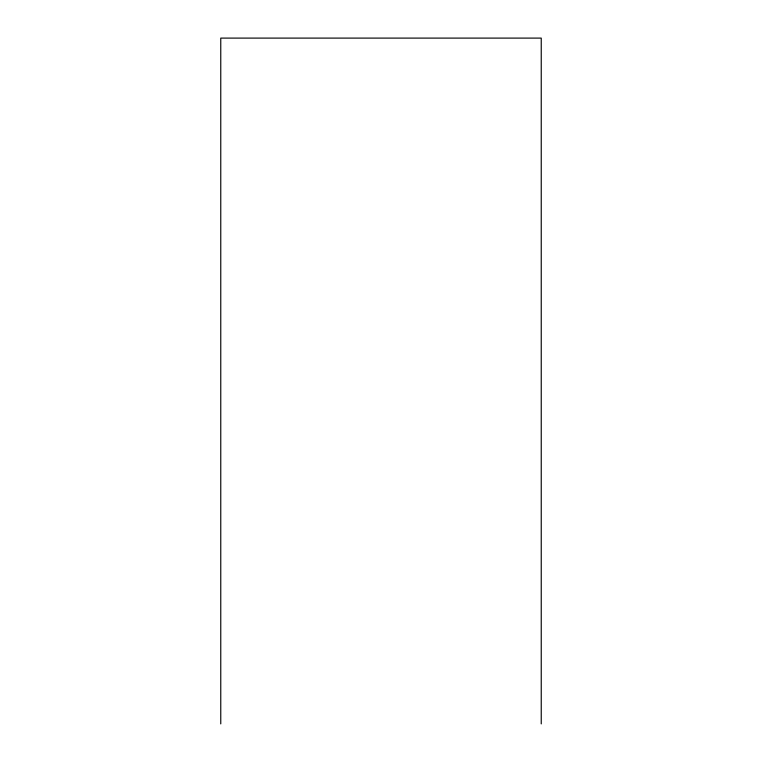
<?xml version="1.0" encoding="UTF-8"?>
<svg xmlns="http://www.w3.org/2000/svg" width="762" height="762" viewBox="0 0 762 762"><rect width="100%" height="100%" fill="white"/><g stroke="black" fill="none" stroke-linecap="round" stroke-linejoin="round"><path stroke-width="1.14" d="M541.239 723.9L541.239 38.1L220.761 38.1L220.761 723.9"/></g></svg>
